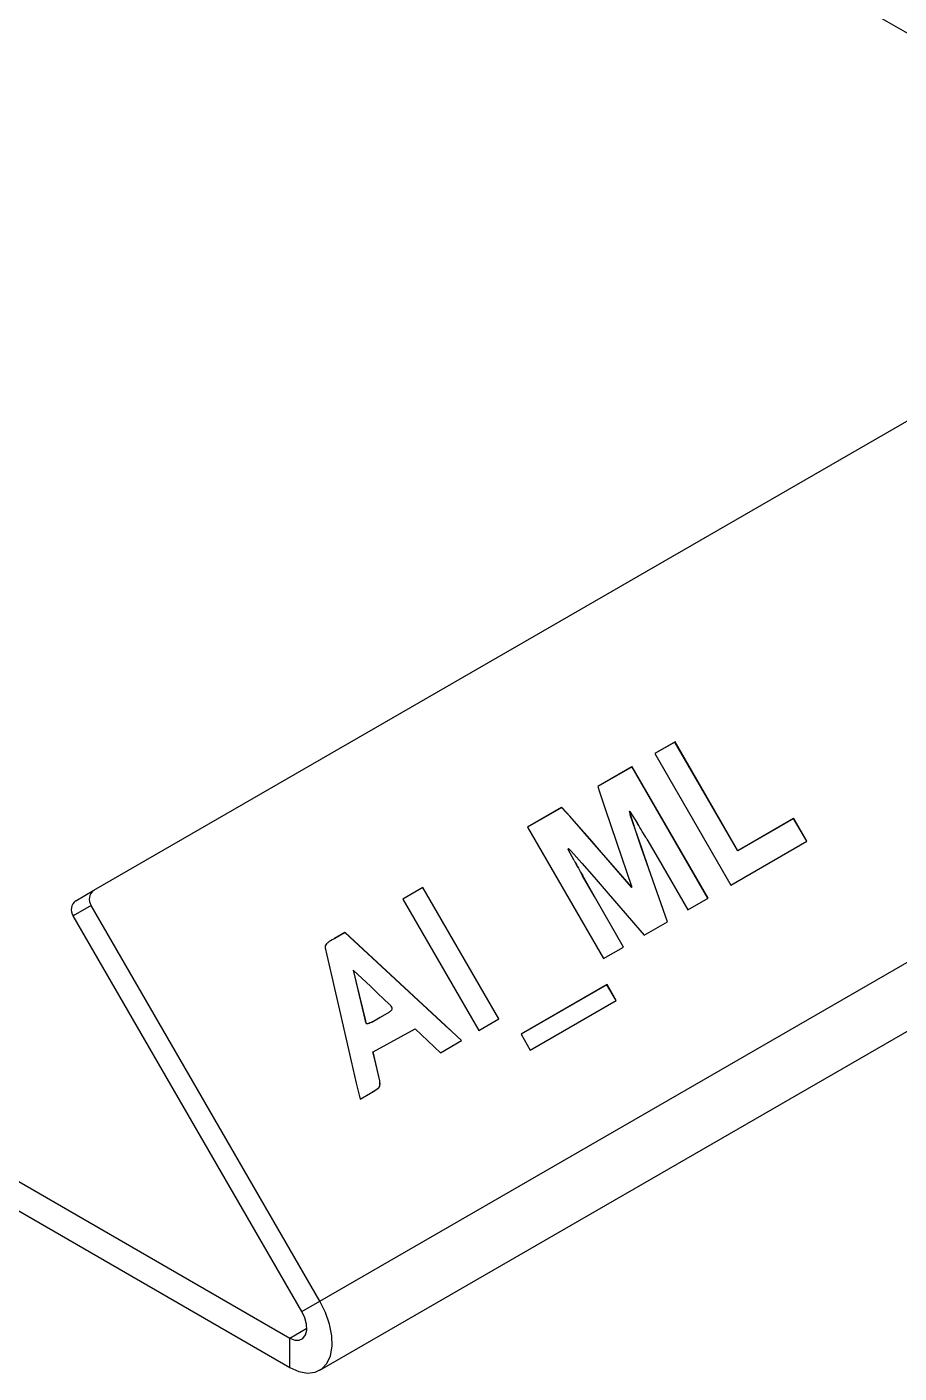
# Paper-space layout 'Flat Pattern 1_1' of a CAD drawing. Header units: millimetres. Extents: x 0 to 420, y 0 to 297.
# Drawn here: x 333.9 to 361.22, y 202.31 to 244.49 of the extents above; entities that cross this region are included whole.
import ezdxf

# ---------------------------------------------------------------- set-up
doc = ezdxf.new("R2010")
doc.units = ezdxf.units.MM

psp = doc.layouts.new('Flat Pattern 1_1')

# ---------------------------------------------------------------- linework, layer by layer
at = {"color": 7, "linetype": 'Continuous', "lineweight": 25}
for p, q in [((371.996, 238.219), (326.229, 264.64)), ((335.997, 217.437), (380.545, 243.154)), ((343.077, 204.563), (388.155, 230.586)), ((343.077, 202.398), (388.155, 228.421)), ((354.205, 222.085), (353.577, 221.722)), ((354.201, 222.083), (353.577, 221.722)), ((354.201, 222.083), (354.205, 222.085)), ((356.168, 218.676), (354.201, 222.083)), ((356.172, 218.678), (354.205, 222.085)), ((353.577, 221.722), (355.956, 217.601)), ((352.859, 221.308), (351.784, 220.687)), ((352.855, 221.306), (351.784, 220.687)), ((352.855, 221.306), (352.859, 221.308)), ((355.235, 217.185), (352.855, 221.306)), ((355.239, 217.187), (352.859, 221.308)), ((351.784, 220.687), (351.839, 220.518)), ((351.839, 220.518), (351.879, 220.4)), ((351.879, 220.4), (352.019, 219.986)), ((350.656, 220.036), (349.584, 219.417)), ((350.653, 220.034), (349.584, 219.417)), ((350.653, 220.034), (350.656, 220.036)), ((350.806, 219.868), (350.653, 220.034)), ((350.809, 219.871), (350.656, 220.036)), ((350.806, 219.868), (350.809, 219.871)), ((350.906, 219.757), (350.806, 219.868)), ((350.91, 219.759), (350.809, 219.871)), ((350.906, 219.757), (350.91, 219.759)), ((351.191, 219.434), (350.906, 219.757)), ((351.195, 219.436), (350.91, 219.759)), ((352.019, 219.986), (352.185, 219.495)), ((352.774, 219.903), (352.778, 219.906)), ((352.781, 219.915), (352.777, 219.913)), ((352.793, 219.911), (353.031, 219.526)), ((352.801, 219.807), (352.805, 219.81)), ((352.965, 219.324), (352.801, 219.807)), ((352.969, 219.326), (352.805, 219.81)), ((349.584, 219.417), (351.963, 215.296)), ((351.191, 219.434), (351.195, 219.436)), ((351.529, 219.047), (351.191, 219.434)), ((351.533, 219.049), (351.195, 219.436)), ((352.185, 219.495), (352.372, 218.944)), ((357.918, 219.686), (356.168, 218.676)), ((357.922, 219.688), (356.172, 218.678)), ((357.918, 219.686), (357.922, 219.688)), ((358.331, 218.972), (357.918, 219.686)), ((358.334, 218.974), (357.922, 219.688)), ((351.529, 219.047), (351.533, 219.049)), ((351.902, 218.621), (351.529, 219.047)), ((351.906, 218.623), (351.533, 219.049)), ((352.372, 218.944), (352.849, 217.54)), ((352.965, 219.324), (352.969, 219.326)), ((353.159, 218.758), (352.965, 219.324)), ((353.163, 218.76), (352.969, 219.326)), ((353.324, 219.037), (353.68, 218.43)), ((355.956, 217.601), (358.334, 218.974)), ((350.858, 218.719), (350.861, 218.721)), ((351.045, 218.366), (350.858, 218.719)), ((350.864, 218.737), (350.861, 218.734)), ((351.048, 218.368), (350.861, 218.721)), ((350.948, 218.664), (351.281, 218.289)), ((351.902, 218.621), (351.906, 218.623)), ((352.845, 217.538), (351.902, 218.621)), ((352.849, 217.54), (351.906, 218.623)), ((353.159, 218.758), (353.163, 218.76)), ((353.383, 218.112), (353.159, 218.758)), ((353.387, 218.114), (353.163, 218.76)), ((356.168, 218.676), (356.172, 218.678)), ((351.045, 218.366), (351.048, 218.368)), ((351.281, 218.289), (351.668, 217.847)), ((353.383, 218.112), (353.387, 218.114)), ((353.964, 216.451), (353.383, 218.112)), ((353.967, 216.453), (353.387, 218.114)), ((353.68, 218.43), (354.61, 216.824)), ((351.31, 217.886), (351.313, 217.888)), ((351.679, 217.238), (351.31, 217.886)), ((351.682, 217.24), (351.313, 217.888)), ((351.668, 217.847), (352.108, 217.339)), ((335.435, 217.112), (335.997, 217.437)), ((346.309, 217.526), (345.681, 217.164)), ((346.305, 217.524), (345.681, 217.164)), ((346.305, 217.524), (346.309, 217.526)), ((348.684, 213.403), (346.305, 217.524)), ((348.688, 213.405), (346.309, 217.526)), ((351.679, 217.238), (351.682, 217.24)), ((352.588, 215.656), (351.679, 217.238)), ((352.591, 215.659), (351.682, 217.24)), ((352.108, 217.339), (353.236, 216.031)), ((352.845, 217.538), (352.849, 217.54)), ((335.92, 216.959), (335.357, 216.635)), ((343.077, 204.563), (335.92, 216.959)), ((345.681, 217.164), (348.06, 213.043)), ((354.61, 216.824), (355.239, 217.187)), ((342.514, 204.238), (335.357, 216.635)), ((353.236, 216.031), (353.967, 216.453)), ((343.867, 216.117), (343.542, 215.929)), ((343.871, 216.119), (343.546, 215.931)), ((343.867, 216.117), (343.871, 216.119)), ((347.02, 213.191), (343.867, 216.117)), ((347.024, 213.193), (343.871, 216.119)), ((343.247, 215.63), (343.297, 215.409)), ((343.545, 215.931), (343.542, 215.929)), ((343.542, 215.929), (343.546, 215.931)), ((351.963, 215.296), (352.591, 215.659)), ((343.297, 215.409), (343.694, 213.682)), ((344.119, 214.934), (344.123, 214.936)), ((344.119, 214.934), (344.504, 213.345)), ((344.123, 214.936), (344.508, 213.347)), ((344.672, 214.419), (344.123, 214.936)), ((344.889, 214.214), (344.672, 214.419)), ((352.075, 214.481), (349.383, 212.927)), ((352.071, 214.479), (349.383, 212.927)), ((352.071, 214.479), (352.075, 214.481)), ((352.357, 213.984), (352.071, 214.479)), ((352.36, 213.987), (352.075, 214.481)), ((323.816, 213.987), (342.139, 203.409)), ((345.087, 214.026), (344.889, 214.214)), ((345.251, 213.87), (345.087, 214.026)), ((349.668, 212.433), (352.36, 213.987)), ((343.694, 213.682), (344.061, 212.087)), ((344.756, 213.337), (344.972, 213.458)), ((344.76, 213.339), (344.975, 213.46)), ((344.972, 213.458), (344.975, 213.46)), ((344.975, 213.46), (345.251, 213.622)), ((323.816, 213.068), (342.139, 202.49)), ((344.504, 213.345), (344.508, 213.347)), ((344.504, 213.345), (344.518, 213.287)), ((344.508, 213.347), (344.522, 213.29)), ((344.518, 213.287), (344.522, 213.29)), ((344.55, 213.261), (344.553, 213.264)), ((344.627, 213.279), (344.631, 213.281)), ((344.745, 212.378), (346.066, 213.101)), ((344.756, 213.337), (344.76, 213.339)), ((346.066, 213.101), (346.857, 212.348)), ((347.02, 213.191), (347.024, 213.193)), ((347.213, 213.012), (347.02, 213.191)), ((347.217, 213.014), (347.024, 213.193)), ((347.213, 213.012), (347.217, 213.014)), ((347.517, 212.729), (347.213, 213.012)), ((347.521, 212.731), (347.217, 213.014)), ((348.06, 213.043), (348.688, 213.405)), ((346.857, 212.348), (347.521, 212.731)), ((349.383, 212.927), (349.668, 212.433)), ((344.741, 212.376), (344.745, 212.378)), ((344.829, 212.004), (344.741, 212.376)), ((344.833, 212.006), (344.745, 212.378)), ((344.061, 212.087), (344.221, 211.395)), ((344.829, 212.004), (344.833, 212.006)), ((344.954, 211.465), (344.829, 212.004)), ((344.957, 211.467), (344.833, 212.006)), ((344.221, 211.395), (344.338, 210.894)), ((344.954, 211.465), (344.957, 211.467)), ((344.958, 211.324), (344.961, 211.326)), ((344.338, 210.894), (344.668, 211.085)), ((344.665, 211.083), (344.669, 211.085)), ((344.9, 211.23), (344.904, 211.232)), ((342.514, 204.238), (343.077, 204.563)), ((342.139, 203.409), (342.67, 203.715)), ((342.139, 202.49), (342.139, 203.409))]:
    psp.add_line(p, q, dxfattribs=at)
at = {"color": 7, "linetype": 'Continuous', "lineweight": 25, "flags": 128}
for points in [[(352.778, 219.906), (352.777, 219.909), (352.778, 219.912), (352.78, 219.914), (352.782, 219.916), (352.785, 219.916), (352.788, 219.915), (352.791, 219.913), (352.793, 219.911)], [(350.861, 218.721), (350.86, 218.725), (350.86, 218.729), (350.861, 218.732), (350.863, 218.735), (350.866, 218.737), (350.869, 218.738), (350.873, 218.737), (350.876, 218.735)], [(342.139, 202.49), (342.421, 202.363), (342.69, 202.311), (342.934, 202.337), (343.141, 202.44), (343.303, 202.616), (343.411, 202.856), (343.462, 203.149), (343.452, 203.482), (343.381, 203.839), (343.255, 204.205), (343.077, 204.563)], [(342.139, 203.409), (342.293, 203.346), (342.434, 203.342), (342.549, 203.396), (342.629, 203.504), (342.667, 203.657), (342.659, 203.841), (342.607, 204.04), (342.514, 204.238)]]:
    psp.add_lwpolyline(points, dxfattribs=at)
at = {"color": 7, "linetype": 'Continuous', "lineweight": 25}
for centre, radius, start, end in [((352.782, 219.906), 0.00847, 123.2616, 196.8685), ((353.677, 220.105), 0.925, 192.5693, 198.7455), ((353.681, 220.107), 0.925, 192.5703, 198.7443), ((320.743, 199.794), 37.84, 30.5667, 31.4304), ((350.867, 218.725), 0.0114, 125.0647, 214.0166), ((350.425, 218.201), 0.699, 41.475, 49.7493), ((376.181, 231.924), 28.559, 208.3412, 209.4412), ((376.184, 231.925), 28.558, 208.3411, 209.4412), ((336.202, 217.159), 0.346, 126.3519, 215.1842), ((335.64, 216.834), 0.346, 126.352, 215.1846), ((343.365, 215.658), 0.121, 160.6765, 193.3826), ((343.41, 215.64), 0.169, 135.5112, 160.0861), ((343.643, 215.407), 0.499, 122.4468, 135.1849), ((345.907, 211.842), 4.722, 119.9984, 122.4162), ((343.223, 211.749), 2.934, 44.5233, 46.2916), ((345.032, 213.986), 0.425, 300.9523, 315.5877), ((345.224, 213.717), 0.128, 12.1271, 44.4521), ((345.291, 213.729), 0.0598, 318.2169, 14.3541), ((344.55, 213.294), 0.0324, 191.2013, 269.7836), ((344.554, 213.296), 0.0323, 191.1951, 269.7887), ((344.526, 213.551), 0.29, 274.7417, 290.4758), ((344.529, 213.553), 0.29, 274.7408, 290.4759), ((344.262, 214.252), 1.04, 290.5622, 298.3513), ((344.266, 214.255), 1.04, 290.5626, 298.3513), ((344.818, 211.345), 0.141, 305.3892, 351.2606), ((344.822, 211.347), 0.141, 305.3892, 351.2606), ((344.604, 211.384), 0.359, 350.3041, 12.9673), ((344.607, 211.386), 0.359, 350.3041, 12.9673), ((342.772, 214.361), 3.786, 299.9976, 304.2039), ((342.775, 214.363), 3.786, 299.9976, 304.2039)]:
    psp.add_arc(centre, radius, start, end, dxfattribs=at)

doc.saveas('drawing.dxf')
